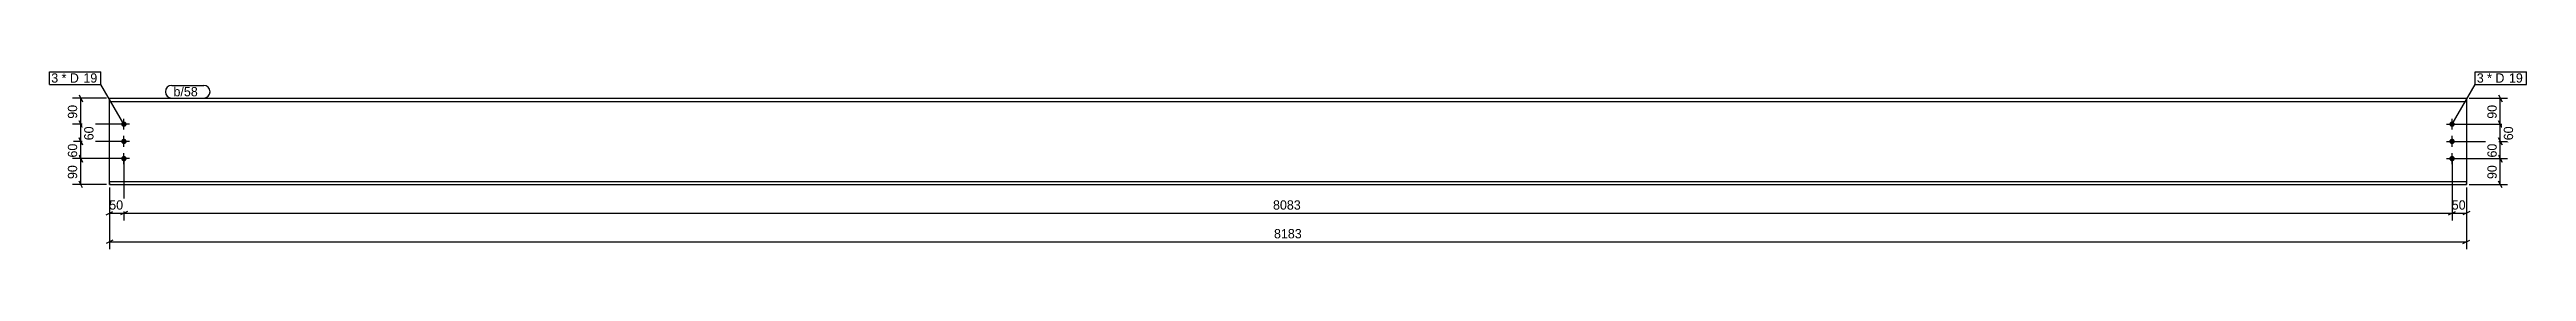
# Model space of a CAD drawing. Header units: millimetres. Extents: x 32 to 8631, y 32 to 650.
import ezdxf

# ---------------------------------------------------------------- set-up
doc = ezdxf.new("R2010")
doc.units = ezdxf.units.MM
doc.linetypes.add('DXK_LINE_DOT4', pattern=[0.9408, 0.4704, -0.4704])
doc.styles.add('Comic Sans MS', font='COMIC.TTF', dxfattribs={"height": 0.2})

msp = doc.modelspace()

# ---------------------------------------------------------------- hatches: boundary and pattern name
at = {"linetype": 'Continuous'}
for points in [[(280.8, 467.6, -1), (299.8, 467.6, -1)], [(8363.3, 467.6, -1), (8382.3, 467.6, -1)], [(280.8, 407.6, -1), (299.8, 407.6, -1)], [(280.8, 347.6, -1), (299.8, 347.6, -1)], [(8363.3, 407.6, -1), (8382.3, 407.6, -1)], [(8363.3, 347.6, -1), (8382.3, 347.6, -1)]]:
    msp.add_hatch(color=3, dxfattribs=at).paths.add_polyline_path(points)

# ---------------------------------------------------------------- linework, layer by layer
at = {"color": 8, "linetype": 'Continuous'}
for p, q in [((230.3, 557.6), (111.9, 557.6)), ((134.3, 569.6), (146.3, 545.6)), ((140.3, 467.6), (140.3, 557.6)), ((8432.8, 557.6), (8565.9, 557.6)), ((8534.3, 569.6), (8546.3, 545.6)), ((8540.3, 467.6), (8540.3, 557.6)), ((280.3, 467.6), (111.9, 467.6)), ((146.3, 455.6), (134.3, 479.6)), ((8382.8, 467.6), (8565.9, 467.6)), ((8546.3, 455.6), (8534.3, 479.6)), ((280.3, 407.6), (111.9, 407.6)), ((280.3, 347.6), (111.9, 347.6)), ((134.3, 419.6), (146.3, 395.6)), ((146.3, 335.6), (134.3, 359.6)), ((140.3, 347.6), (140.3, 407.6)), ((8382.8, 407.6), (8568.7, 407.6)), ((8382.8, 347.6), (8565.9, 347.6)), ((8546.3, 395.6), (8534.3, 419.6)), ((8546.3, 335.6), (8534.3, 359.6)), ((146.3, 245.6), (134.3, 269.6)), ((290.3, 337.6), (290.3, 132)), ((290.3, 337.6), (290.3, 132)), ((8372.8, 337.6), (8372.8, 132)), ((8546.3, 245.6), (8534.3, 269.6)), ((230.3, 257.6), (111.9, 257.6)), ((240.3, 247.6), (240.3, 132)), ((8422.8, 247.6), (8422.8, 132)), ((8432.8, 257.6), (8565.9, 257.6)), ((228.3, 151.6), (252.3, 163.6)), ((240.3, 157.6), (290.3, 157.6)), ((302.3, 163.6), (278.3, 151.6)), ((302.3, 163.6), (278.3, 151.6)), ((8360.8, 151.6), (8384.8, 163.6)), ((8372.8, 157.6), (8422.8, 157.6)), ((8434.8, 163.6), (8410.8, 151.6)), ((252.3, 63.6), (228.3, 51.6)), ((240.3, 57.6), (8422.8, 57.6)), ((8410.8, 51.6), (8434.8, 63.6))]:
    msp.add_line(p, q, dxfattribs=at)
at = {"color": 7, "linetype": 'Continuous'}
for p, q in [((240.3, 546.9), (240.3, 557.6)), ((240.3, 557.6), (8422.8, 557.6)), ((240.3, 268.3), (240.3, 546.9)), ((240.3, 546.9), (8422.8, 546.9)), ((8422.8, 557.6), (8422.8, 546.9)), ((8422.8, 546.9), (8422.8, 268.3)), ((240.3, 257.6), (240.3, 268.3)), ((240.3, 268.3), (8422.8, 268.3)), ((8422.8, 268.3), (8422.8, 257.6)), ((240.3, 257.6), (8422.8, 257.6))]:
    msp.add_line(p, q, dxfattribs=at)
at = {"color": 7, "linetype": 'DXK_LINE_DOT4'}
for p, q in [((240.3, 557.6), (240.3, 546.9)), ((8422.8, 546.9), (8422.8, 557.6)), ((240.3, 268.3), (240.3, 257.6)), ((8422.8, 257.6), (8422.8, 268.3))]:
    msp.add_line(p, q, dxfattribs=at)
at = {"color": 3, "linetype": 'Continuous'}
for p, q in [((309.3, 467.6), (271.3, 467.6)), ((290.3, 448.6), (290.3, 486.6)), ((8353.8, 467.6), (8391.8, 467.6)), ((8372.8, 448.6), (8372.8, 486.6)), ((309.3, 407.6), (271.3, 407.6)), ((309.3, 347.6), (271.3, 347.6)), ((290.3, 388.6), (290.3, 426.6)), ((290.3, 328.6), (290.3, 366.6)), ((8353.8, 407.6), (8391.8, 407.6)), ((8353.8, 347.6), (8391.8, 347.6)), ((8372.8, 388.6), (8372.8, 426.6)), ((8372.8, 328.6), (8372.8, 366.6))]:
    msp.add_line(p, q, dxfattribs=at)

# ---------------------------------------------------------------- wipeouts: each hides what was drawn before it
at = {"color": 0}
for points in [[(64.1, 612.2), (64.1, 644.2), (38, 644.2), (38, 612.2)], [(8484.9, 612.2), (8484.9, 644.2), (8458.8, 644.2), (8458.8, 612.2)]]:
    msp.add_wipeout(points, dxfattribs=at)

# ---------------------------------------------------------------- next in the draw order: wipeouts: each hides what was drawn before it
for points in [[(64.1, 612.2), (64.1, 644.2), (38, 644.2), (38, 612.2)], [(8484.9, 612.2), (8484.9, 644.2), (8458.8, 644.2), (8458.8, 612.2)], [(134.3, 545.1), (89.5, 545.1), (89.5, 480.1), (134.3, 480.1)], [(561.6, 564.6), (561.6, 596.6), (462.3, 596.6), (462.3, 564.6)], [(8534.3, 545.1), (8489.5, 545.1), (8489.5, 480.1), (8534.3, 480.1)], [(134.3, 410.1), (89.5, 410.1), (89.5, 345.1), (134.3, 345.1)], [(8430.3, 163.6), (8430.3, 208.4), (8365.4, 208.4), (8365.4, 163.6)], [(4386.7, 63.6), (4386.7, 108.4), (4276.5, 108.4), (4276.5, 63.6)]]:
    msp.add_wipeout(points, dxfattribs=at)

# ---------------------------------------------------------------- next in the draw order: linework, layer by layer
at = {"color": 8, "linetype": 'Continuous'}
for p, q in [((280.3, 467.6), (114.7, 467.6)), ((134.3, 479.6), (146.3, 455.6)), ((140.3, 407.6), (140.3, 467.6)), ((8382.8, 467.6), (8568.7, 467.6)), ((8534.3, 479.6), (8546.3, 455.6)), ((8540.3, 407.6), (8540.3, 467.6)), ((280.3, 347.6), (111.9, 347.6)), ((280.3, 407.6), (114.7, 407.6)), ((146.3, 395.6), (134.3, 419.6)), ((134.3, 359.6), (146.3, 335.6)), ((140.3, 257.6), (140.3, 347.6)), ((8372.8, 337.6), (8372.8, 132)), ((8422.8, 247.6), (8422.8, 32)), ((290.3, 157.6), (8372.8, 157.6)), ((8360.8, 151.6), (8384.8, 163.6))]:
    msp.add_line(p, q, dxfattribs=at)

# ---------------------------------------------------------------- next in the draw order: texts
at = {"color": 3, "style": 'Comic Sans MS'}
for s, p in [('90', (127.9, 486.5)), ('90', (8527.9, 486.5)), ('60', (127.9, 351.5))]:
    msp.add_text(s, height=32.38, rotation=90.00021, dxfattribs=at).set_placement(p)
for s, p in [('50', (8371.8, 170)), ('8183', (4282.9, 70))]:
    msp.add_text(s, height=32.38, dxfattribs=at).set_placement(p)

# ---------------------------------------------------------------- next in the draw order: wipeouts: each hides what was drawn before it
at = {"color": 0}
for points in [[(139.9, 612.2), (139.9, 644.2), (73.7, 644.2), (73.7, 612.2)], [(8560.7, 612.2), (8560.7, 644.2), (8494.5, 644.2), (8494.5, 612.2)], [(561.6, 564.6), (561.6, 596.6), (462.3, 596.6), (462.3, 564.6)]]:
    msp.add_wipeout(points, dxfattribs=at)

# ---------------------------------------------------------------- next in the draw order: linework, layer by layer
at = {"color": 7, "linetype": 'Continuous'}
for p, q in [((456.3, 602.6), (567.6, 602.6)), ((456.3, 558.6), (567.6, 558.6))]:
    msp.add_line(p, q, dxfattribs=at)
for centre, start, end in [((456.3, 580.6), 90, 270), ((567.6, 580.6), 270, 90)]:
    msp.add_arc(centre, 22, start, end, dxfattribs=at)

# ---------------------------------------------------------------- next in the draw order: texts
at = {"color": 3, "style": 'Comic Sans MS'}
msp.add_text('b/58', height=32.38, dxfattribs=at).set_placement((462.3, 564.6))

# ---------------------------------------------------------------- next in the draw order: wipeouts: each hides what was drawn before it
at = {"color": 0}
for points in [[(139.9, 612.2), (139.9, 644.2), (73.7, 644.2), (73.7, 612.2)], [(8560.7, 612.2), (8560.7, 644.2), (8494.5, 644.2), (8494.5, 612.2)], [(191.1, 470.1), (146.3, 470.1), (146.3, 405.1), (191.1, 405.1)], [(8591.1, 470.1), (8546.3, 470.1), (8546.3, 405.1), (8591.1, 405.1)], [(134.3, 335.1), (89.5, 335.1), (89.5, 270.1), (134.3, 270.1)], [(297.8, 163.6), (297.8, 208.4), (232.9, 208.4), (232.9, 163.6)], [(4390.1, 163.6), (4390.1, 208.4), (4273.1, 208.4), (4273.1, 163.6)]]:
    msp.add_wipeout(points, dxfattribs=at)

# ---------------------------------------------------------------- next in the draw order: linework, layer by layer
at = {"color": 7, "linetype": 'Continuous'}
for p, q in [((32, 606.2), (32, 650.2)), ((8372.8, 467.6), (8452.8, 606.2)), ((8452.8, 606.2), (8452.8, 650.2))]:
    msp.add_line(p, q, dxfattribs=at)
at = {"color": 8, "linetype": 'Continuous'}
for p, q in [((8382.8, 407.6), (8565.9, 407.6)), ((8534.3, 419.6), (8546.3, 395.6)), ((8540.3, 347.6), (8540.3, 407.6)), ((240.3, 247.6), (240.3, 32))]:
    msp.add_line(p, q, dxfattribs=at)

# ---------------------------------------------------------------- next in the draw order: texts
at = {"color": 3, "style": 'Comic Sans MS'}
for s, height, p in [('3', 32.4, (38, 612.2)), ('3', 32.4, (8458.8, 612.2)), ('50', 32.38, (239.3, 170)), ('8083', 32.38, (4279.5, 170))]:
    msp.add_text(s, height=height, dxfattribs=at).set_placement(p)
for s, p in [('60', (184.7, 411.5)), ('60', (8584.7, 411.5)), ('90', (127.9, 276.5))]:
    msp.add_text(s, height=32.38, rotation=90.00021, dxfattribs=at).set_placement(p)

# ---------------------------------------------------------------- next in the draw order: wipeouts: each hides what was drawn before it
at = {"color": 0}
for points in [[(194.7, 612.2), (194.7, 644.2), (149.5, 644.2), (149.5, 612.2)], [(8615.6, 612.2), (8615.6, 644.2), (8570.3, 644.2), (8570.3, 612.2)]]:
    msp.add_wipeout(points, dxfattribs=at)

# ---------------------------------------------------------------- next in the draw order: wipeouts: each hides what was drawn before it
for points in [[(194.7, 612.2), (194.7, 644.2), (149.5, 644.2), (149.5, 612.2)], [(8615.6, 612.2), (8615.6, 644.2), (8570.3, 644.2), (8570.3, 612.2)], [(8534.3, 410.1), (8489.5, 410.1), (8489.5, 345.1), (8534.3, 345.1)]]:
    msp.add_wipeout(points, dxfattribs=at)

# ---------------------------------------------------------------- next in the draw order: linework, layer by layer
at = {"color": 7, "linetype": 'Continuous'}
for p, q in [((32, 650.2), (210.3, 650.2)), ((32, 606.2), (210.3, 606.2)), ((210.3, 606.2), (210.3, 650.2)), ((290.3, 467.6), (210.3, 606.2)), ((8452.8, 650.2), (8631.2, 650.2)), ((8452.8, 606.2), (8631.2, 606.2)), ((8631.2, 606.2), (8631.2, 650.2))]:
    msp.add_line(p, q, dxfattribs=at)
at = {"color": 8, "linetype": 'Continuous'}
for p, q in [((8382.8, 347.6), (8565.9, 347.6)), ((8534.3, 359.6), (8546.3, 335.6)), ((8540.3, 257.6), (8540.3, 347.6))]:
    msp.add_line(p, q, dxfattribs=at)

# ---------------------------------------------------------------- next in the draw order: texts
at = {"color": 3, "style": 'Comic Sans MS'}
for s, p in [('* D', (73.7, 612.2)), ('19', (149.5, 612.2)), ('* D', (8494.5, 612.2)), ('19', (8570.3, 612.2))]:
    msp.add_text(s, height=32.38, dxfattribs=at).set_placement(p)
msp.add_text('60', height=32.38, rotation=90.00021, dxfattribs=at).set_placement((8527.9, 351.5))

# ---------------------------------------------------------------- next in the draw order: wipeouts: each hides what was drawn before it
at = {"color": 0}
msp.add_wipeout([(8534.3, 335.1), (8489.5, 335.1), (8489.5, 270.1), (8534.3, 270.1)], dxfattribs=at)

# ---------------------------------------------------------------- next in the draw order: texts
at = {"color": 3, "style": 'Comic Sans MS'}
msp.add_text('90', height=32.38, rotation=90.00021, dxfattribs=at).set_placement((8527.9, 276.5))

doc.saveas('drawing.dxf')
